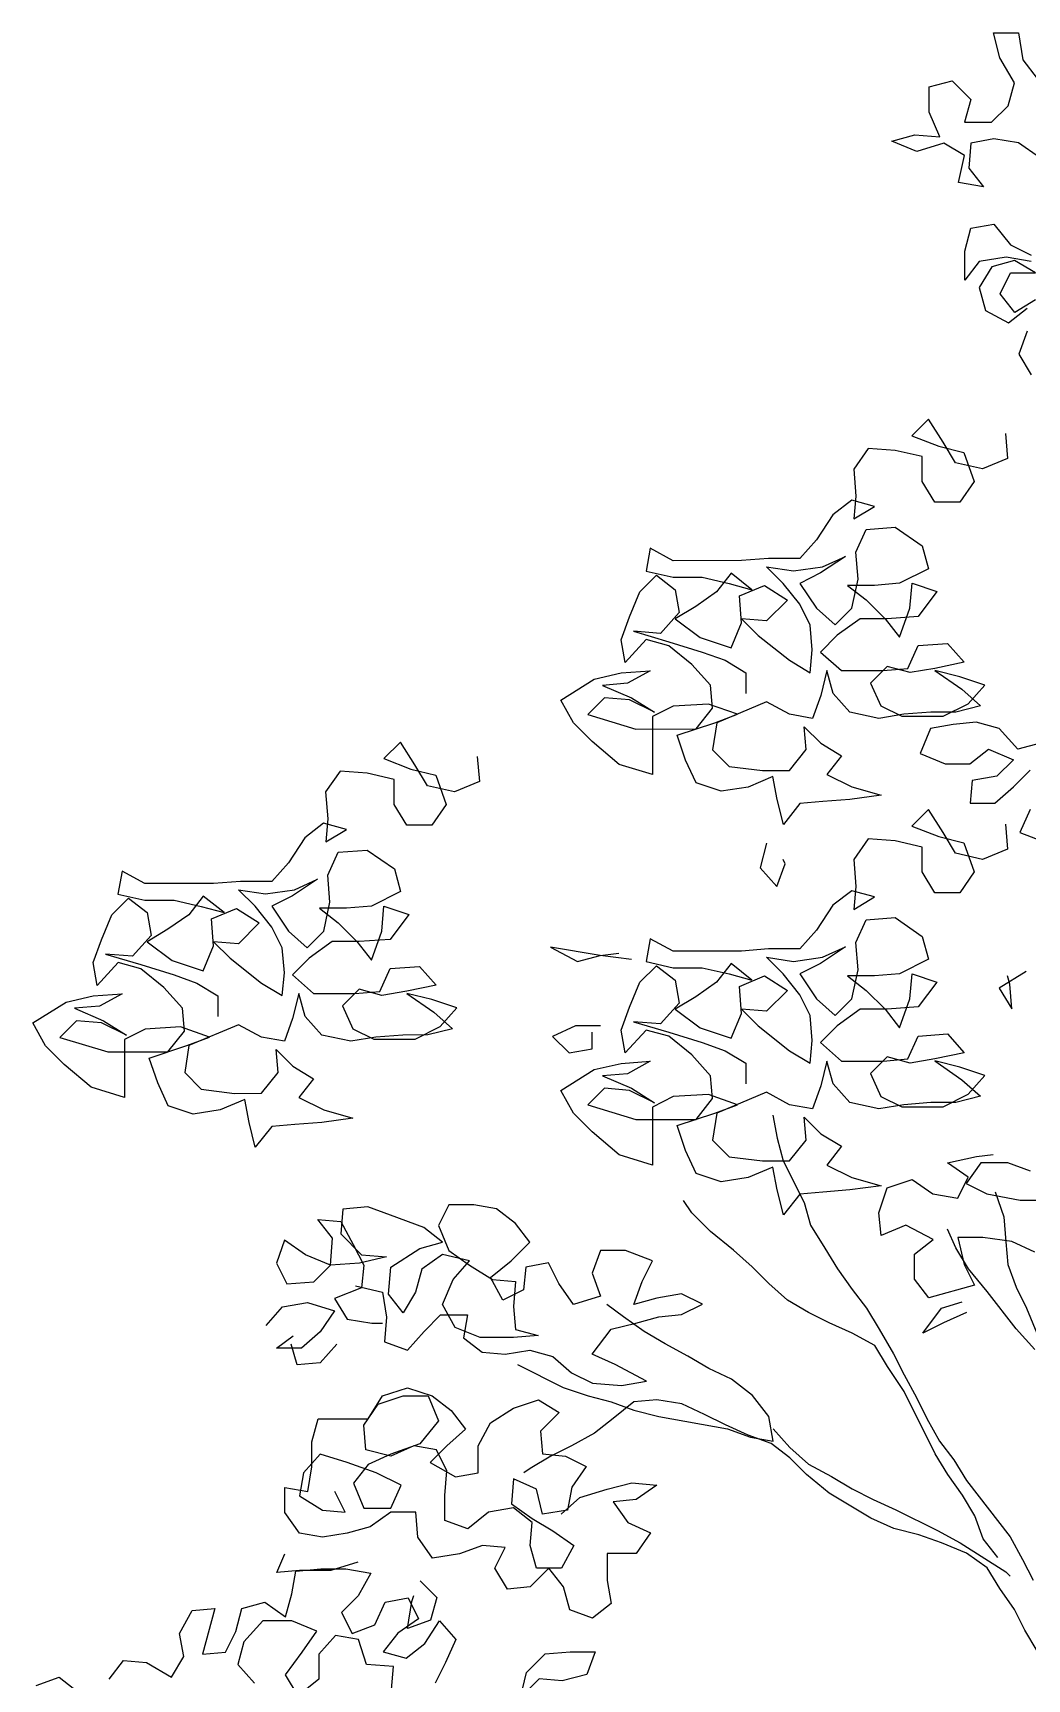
# Model space of a CAD drawing. Header units: millimetres. Extents: x 454 to 24074, y 929 to 15016.
# Drawn here: x 4052 to 4535, y 3002 to 3801 of the extents above; entities that cross this region are included whole.
import ezdxf

# ---------------------------------------------------------------- set-up
doc = ezdxf.new("R2010")
doc.units = ezdxf.units.MM
doc.layers.add('cadblocksdwg.com', color=255, linetype='Continuous')

# ---------------------------------------------------------------- blocks, each defined once
blk = doc.blocks.new('Trees side 016_cad-block.com')
at = {"color": 0}
for points in [[(-296.3, 5387.3), (-320, 5391.2), (-345.7, 5387.2), (-359.6, 5369.4), (-359.6, 5397.1), (-353.7, 5418.9), (-331.9, 5422.8), (-316.1, 5403.1), (-296.3, 5393.2)], [(-288.5, 5486.1), (-308.3, 5500), (-332, 5503.9), (-353.7, 5499.9), (-355.7, 5476.2), (-341.8, 5458.4), (-365.6, 5462.4), (-359.7, 5488.1), (-379.4, 5499.9), (-405.1, 5492), (-428.9, 5501.8), (-407.1, 5507.8), (-383.4, 5505.8), (-393.3, 5529.5), (-393.3, 5553.3), (-371.6, 5559.2), (-353.8, 5541.4), (-359.7, 5519.7), (-334, 5519.7), (-318.2, 5535.5), (-312.3, 5557.3), (-326.1, 5581), (-332.1, 5604.7), (-308.4, 5604.7), (-304.4, 5579.1), (-290.5, 5561.3)], [(-292.3, 5350.6), (-312, 5338.7), (-325.9, 5356.5), (-316, 5376.3), (-292.3, 5376.3), (-312.1, 5388.2), (-333.8, 5382.2), (-345.7, 5362.4), (-339.7, 5340.7), (-317.9, 5328.8), (-300.2, 5342.7)], [(-300.1, 5320.9), (-308, 5299.2), (-296.2, 5279.4)], [(-320.9, 5223.4), (-318.9, 5199.7), (-342.6, 5189.8), (-368.3, 5195.7), (-380.2, 5215.4), (-394.1, 5237.2), (-409.9, 5221.3), (-384.2, 5211.5), (-360.4, 5205.6), (-350.5, 5177.9), (-364.3, 5158.1), (-388.1, 5158.1), (-399.9, 5177.8), (-400, 5201.6), (-425.7, 5207.5), (-451.4, 5209.4), (-465.2, 5189.7), (-463.2, 5164), (-465.2, 5142.2), (-445.4, 5154.1), (-467.1, 5160), (-484.9, 5146.1), (-500.7, 5122.4), (-516.5, 5104.6), (-546.2, 5104.6), (-571.9, 5102.6), (-637.1, 5102.5), (-658.9, 5114.3), (-662.8, 5092.6), (-637.1, 5086.7), (-609.4, 5086.7), (-583.7, 5080.8), (-562, 5074.9), (-581.7, 5090.7), (-595.6, 5072.9), (-615.3, 5059), (-635.1, 5047.2), (-611.3, 5029.4), (-581.7, 5019.5), (-571.8, 5043.3), (-573.8, 5069), (-550.1, 5078.9), (-528.3, 5065), (-548.1, 5045.3), (-571.8, 5047.2), (-556, 5031.4), (-526.3, 5007.7), (-506.5, 4995.9), (-504.6, 5017.6), (-506.6, 5041.3), (-516.5, 5061.1), (-532.3, 5080.9), (-548.1, 5096.7), (-522.4, 5092.7), (-494.8, 5096.7), (-473, 5106.6), (-496.7, 5090.8), (-516.5, 5080.9), (-500.7, 5057.2), (-482.9, 5041.4), (-467.1, 5057.2), (-461.1, 5084.9), (-463.1, 5110.6), (-453.3, 5132.3), (-425.6, 5134.3), (-399.9, 5116.6), (-393.9, 5094.8), (-421.6, 5081), (-445.3, 5079), (-471, 5078.9), (-453.2, 5065.1), (-435.4, 5047.3), (-421.6, 5029.6), (-411.7, 5057.2), (-409.7, 5081), (-386, 5073.1), (-403.8, 5049.3), (-433.4, 5047.3), (-459.1, 5047.3), (-480.9, 5031.5), (-496.7, 5015.6), (-476.9, 4997.9), (-437.3, 4997.9), (-413.6, 4999.9), (-403.8, 5021.7), (-376.1, 5023.7), (-360.2, 5005.9), (-387.9, 4999.9), (-411.6, 4996), (-433.4, 5001.9), (-449.2, 4986), (-439.3, 4964.3), (-419.5, 4954.4), (-380, 4954.5), (-356.3, 4966.4), (-340.5, 4984.2), (-364.2, 4992), (-387.9, 4998), (-362.2, 4980.2), (-344.4, 4964.4), (-368.1, 4958.4), (-391.8, 4958.4), (-417.5, 4956.4), (-441.3, 4952.4), (-468.9, 4958.3), (-484.8, 4976.1), (-490.7, 4997.9), (-496.6, 4974.1), (-504.5, 4952.4), (-526.3, 4956.3), (-548, 4968.2), (-595.5, 4948.3), (-599.4, 4922.6), (-583.6, 4906.8), (-551.9, 4902.9), (-526.2, 4902.9), (-510.4, 4922.7), (-512.4, 4944.5), (-496.6, 4928.7), (-476.8, 4916.8), (-490.6, 4899), (-466.9, 4887.2), (-439.2, 4879.3), (-468.9, 4875.3), (-494.6, 4873.3), (-516.3, 4871.3), (-532.1, 4851.5), (-538.1, 4875.2), (-542, 4897), (-565.7, 4887.1), (-591.4, 4883.1), (-615.2, 4891), (-625.1, 4912.7), (-633, 4936.4), (-597.4, 4948.3), (-575.7, 4956.3), (-603.4, 4966.1), (-637, 4964.1), (-656.7, 4954.2), (-656.7, 4898.9), (-688.3, 4908.7), (-714.1, 4930.4), (-731.9, 4948.2), (-743.8, 4969.9), (-712.1, 4989.7), (-686.4, 4995.7), (-658.8, 4997.7), (-680.5, 4985.8), (-704.2, 4983.8), (-676.5, 4972), (-654.8, 4958.2), (-678.5, 4970), (-702.2, 4972), (-718, 4956.1), (-672.6, 4942.3), (-615.2, 4942.4), (-599.4, 4962.2), (-601.4, 4983.9), (-619.2, 5003.7), (-641, 5021.4), (-662.7, 5027.4), (-682.5, 5005.6), (-686.5, 5027.3), (-678.6, 5049.1), (-668.7, 5072.8), (-652.9, 5088.7), (-635.1, 5074.8), (-631.1, 5053.1), (-648.9, 5033.3), (-674.6, 5035.3), (-641, 5025.4), (-609.4, 5015.5), (-587.6, 5007.7), (-567.8, 4995.8), (-567.8, 4976)], [(-287.4, 4929), (-309.1, 4923), (-326.9, 4942.8), (-348.7, 4948.7), (-370.4, 4946.7), (-392.2, 4942.7), (-402, 4919), (-378.3, 4909.1), (-354.6, 4909.1), (-336.8, 4923), (-313.1, 4913.1), (-328.9, 4897.3), (-352.6, 4893.3), (-354.5, 4871.6), (-330.8, 4871.6), (-313, 4887.4), (-297.2, 4903.2)], [(-297.2, 4865.7), (-307.1, 4843.9), (-281.4, 4834.1)], [(-823.3, 4916.1), (-821.3, 4892.4), (-845, 4882.5), (-870.7, 4888.4), (-882.6, 4908.2), (-896.4, 4929.9), (-912.2, 4914.1), (-886.5, 4904.2), (-862.8, 4898.3), (-852.9, 4870.6), (-866.7, 4850.8), (-890.4, 4850.8), (-902.3, 4870.6), (-902.3, 4894.3), (-928, 4900.2), (-953.7, 4902.2), (-967.6, 4882.4), (-965.6, 4856.7), (-967.5, 4834.9), (-947.8, 4846.8), (-969.5, 4852.7), (-987.3, 4838.9), (-1003.1, 4815.1), (-1018.9, 4797.3), (-1048.5, 4797.3), (-1074.2, 4795.3), (-1139.5, 4795.2), (-1161.2, 4807.1), (-1165.2, 4785.3), (-1139.5, 4779.4), (-1111.8, 4779.4), (-1086.1, 4773.5), (-1064.3, 4767.6), (-1084.1, 4783.4), (-1097.9, 4765.6), (-1117.7, 4751.8), (-1137.4, 4739.9), (-1113.7, 4722.1), (-1084, 4712.3), (-1074.2, 4736), (-1076.2, 4761.7), (-1052.5, 4771.6), (-1030.7, 4757.8), (-1050.5, 4738), (-1074.2, 4739.9), (-1058.4, 4724.1), (-1028.7, 4700.4), (-1008.9, 4688.6), (-1006.9, 4710.3), (-1008.9, 4734.1), (-1018.8, 4753.8), (-1034.7, 4773.6), (-1050.5, 4789.4), (-1024.8, 4785.5), (-997.1, 4789.4), (-975.4, 4799.3), (-999.1, 4783.5), (-1018.9, 4773.6), (-1003, 4749.9), (-985.2, 4734.1), (-969.4, 4749.9), (-963.5, 4777.6), (-965.5, 4803.3), (-955.6, 4825.1), (-928, 4827.1), (-902.2, 4809.3), (-896.3, 4787.6), (-924, 4773.7), (-947.7, 4771.7), (-973.4, 4771.7), (-955.6, 4757.8), (-937.8, 4740.1), (-923.9, 4722.3), (-914.1, 4750), (-912.1, 4773.7), (-888.4, 4765.8), (-906.1, 4742.1), (-935.8, 4740.1), (-961.5, 4740), (-983.2, 4724.2), (-999, 4708.4), (-979.2, 4690.6), (-939.7, 4690.6), (-916, 4692.6), (-906.1, 4714.4), (-878.4, 4716.4), (-862.6, 4698.6), (-890.3, 4692.7), (-914, 4688.7), (-935.8, 4694.6), (-951.6, 4678.8), (-941.6, 4657), (-921.9, 4647.2), (-882.3, 4647.2), (-858.6, 4659.1), (-842.8, 4676.9), (-866.5, 4684.8), (-890.3, 4690.7), (-864.6, 4672.9), (-846.8, 4657.1), (-870.5, 4651.2), (-894.2, 4651.1), (-919.9, 4649.1), (-943.6, 4645.2), (-971.3, 4651.1), (-987.1, 4668.8), (-993.1, 4690.6), (-999, 4666.9), (-1006.9, 4645.1), (-1028.6, 4649), (-1050.4, 4660.9), (-1097.8, 4641.1), (-1101.7, 4615.4), (-1085.9, 4599.6), (-1054.3, 4595.6), (-1028.6, 4595.7), (-1012.8, 4615.4), (-1014.8, 4637.2), (-998.9, 4621.4), (-979.2, 4609.5), (-993, 4591.7), (-969.3, 4579.9), (-941.6, 4572), (-971.2, 4568), (-996.9, 4566), (-1018.7, 4564), (-1034.5, 4544.3), (-1040.4, 4568), (-1044.4, 4589.7), (-1068.1, 4579.8), (-1093.8, 4575.8), (-1117.5, 4583.7), (-1127.4, 4605.5), (-1135.4, 4629.2), (-1099.8, 4641.1), (-1078.1, 4649), (-1105.7, 4658.9), (-1139.3, 4656.8), (-1159.1, 4646.9), (-1159.1, 4591.6), (-1190.7, 4601.4), (-1216.4, 4623.2), (-1234.2, 4640.9), (-1246.1, 4662.7), (-1214.5, 4682.5), (-1188.8, 4688.4), (-1161.1, 4690.4), (-1182.9, 4678.6), (-1206.6, 4676.6), (-1178.9, 4664.7), (-1157.1, 4650.9), (-1180.9, 4662.7), (-1204.6, 4664.7), (-1220.4, 4648.9), (-1174.9, 4635.1), (-1117.6, 4635.1), (-1101.8, 4654.9), (-1103.8, 4676.6), (-1121.6, 4696.4), (-1143.4, 4714.2), (-1165.1, 4720.1), (-1184.9, 4698.3), (-1188.8, 4720.1), (-1180.9, 4741.8), (-1171.1, 4765.6), (-1155.3, 4781.4), (-1137.5, 4767.6), (-1133.5, 4745.8), (-1151.3, 4726), (-1177, 4728), (-1143.4, 4718.1), (-1111.7, 4708.3), (-1090, 4700.4), (-1070.2, 4688.5), (-1070.2, 4668.8)], [(-320.9, 4851.8), (-318.9, 4828.1), (-342.6, 4818.2), (-368.3, 4824.1), (-380.2, 4843.9), (-394.1, 4865.6), (-409.9, 4849.8), (-384.2, 4839.9), (-360.4, 4834), (-350.5, 4806.3), (-364.3, 4786.5), (-388.1, 4786.5), (-399.9, 4806.3), (-400, 4830), (-425.7, 4835.9), (-451.4, 4837.9), (-465.2, 4818.1), (-463.2, 4792.4), (-465.2, 4770.6), (-445.4, 4782.5), (-467.1, 4788.4), (-484.9, 4774.6), (-500.7, 4750.8), (-516.5, 4733), (-546.2, 4733), (-571.9, 4731), (-637.1, 4730.9), (-658.9, 4742.8), (-662.8, 4721), (-637.1, 4715.1), (-609.4, 4715.1), (-583.7, 4709.2), (-562, 4703.3), (-581.7, 4719.1), (-595.6, 4701.3), (-615.3, 4687.5), (-635.1, 4675.6), (-611.3, 4657.8), (-581.7, 4648), (-571.8, 4671.7), (-573.8, 4697.4), (-550.1, 4707.3), (-528.3, 4693.5), (-548.1, 4673.7), (-571.8, 4675.6), (-556, 4659.8), (-526.3, 4636.1), (-506.5, 4624.3), (-504.6, 4646), (-506.6, 4669.8), (-516.5, 4689.5), (-532.3, 4709.3), (-548.1, 4725.1), (-522.4, 4721.2), (-494.8, 4725.1), (-473, 4735), (-496.7, 4719.2), (-516.5, 4709.3), (-500.7, 4685.6), (-482.9, 4669.8), (-467.1, 4685.6), (-461.1, 4713.3), (-463.1, 4739), (-453.3, 4760.8), (-425.6, 4762.8), (-399.9, 4745), (-393.9, 4723.3), (-421.6, 4709.4), (-445.3, 4707.4), (-471, 4707.4), (-453.2, 4693.5), (-435.4, 4675.8), (-421.6, 4658), (-411.7, 4685.7), (-409.7, 4709.4), (-386, 4701.5), (-403.8, 4677.8), (-433.4, 4675.8), (-459.1, 4675.7), (-480.9, 4659.9), (-496.7, 4644.1), (-476.9, 4626.3), (-437.3, 4626.3), (-413.6, 4628.3), (-403.8, 4650.1), (-376.1, 4652.1), (-360.2, 4634.3), (-387.9, 4628.4), (-411.6, 4624.4), (-433.4, 4630.3), (-449.2, 4614.5), (-439.3, 4592.7), (-419.5, 4582.9), (-380, 4582.9), (-356.3, 4594.8), (-340.5, 4612.6), (-364.2, 4620.5), (-387.9, 4626.4), (-362.2, 4608.6), (-344.4, 4592.8), (-368.1, 4586.9), (-391.8, 4586.8), (-417.5, 4584.8), (-441.3, 4580.9), (-468.9, 4586.8), (-484.8, 4604.6), (-490.7, 4626.3), (-496.6, 4602.6), (-504.5, 4580.8), (-526.3, 4584.7), (-548, 4596.6), (-595.5, 4576.8), (-599.4, 4551.1), (-583.6, 4535.3), (-551.9, 4531.3), (-526.2, 4531.4), (-510.4, 4551.1), (-512.4, 4572.9), (-496.6, 4557.1), (-476.8, 4545.2), (-490.6, 4527.4), (-466.9, 4515.6), (-439.2, 4507.7), (-468.9, 4503.7), (-494.6, 4501.7), (-516.3, 4499.7), (-532.1, 4480), (-538.1, 4503.7), (-542, 4525.4), (-565.7, 4515.5), (-591.4, 4511.5), (-615.2, 4519.4), (-625.1, 4541.2), (-633, 4564.9), (-597.4, 4576.8), (-575.7, 4584.7), (-603.4, 4594.6), (-637, 4592.5), (-656.7, 4582.6), (-656.7, 4527.3), (-688.3, 4537.1), (-714.1, 4558.9), (-731.9, 4576.6), (-743.8, 4598.4), (-712.1, 4618.2), (-686.4, 4624.1), (-658.8, 4626.1), (-680.5, 4614.3), (-704.2, 4612.3), (-676.5, 4600.4), (-654.8, 4586.6), (-678.5, 4598.4), (-702.2, 4600.4), (-718, 4584.6), (-672.6, 4570.8), (-615.2, 4570.8), (-599.4, 4590.6), (-601.4, 4612.4), (-619.2, 4632.1), (-641, 4649.9), (-662.7, 4655.8), (-682.5, 4634), (-686.5, 4655.8), (-678.6, 4677.5), (-668.7, 4701.3), (-652.9, 4717.1), (-635.1, 4703.3), (-631.1, 4681.5), (-648.9, 4661.7), (-674.6, 4663.7), (-641, 4653.8), (-609.4, 4644), (-587.6, 4636.1), (-567.8, 4624.2), (-567.8, 4604.5)], [(-548.2, 4833.8), (-554.2, 4810.1), (-538.3, 4792.3), (-530.4, 4814.1), (-532.4, 4818)], [(-676.6, 4723), (-706.3, 4726.9), (-753.8, 4734.8), (-728, 4721), (-706.3, 4726.9), (-688.5, 4728.9)], [(-301, 4711.5), (-326.7, 4695.6), (-314.8, 4675.9), (-316.8, 4699.6), (-318.8, 4707.5)], [(-706.2, 4659.7), (-730, 4659.7), (-751.7, 4649.8), (-735.9, 4634), (-714.1, 4637.9), (-714.1, 4653.8)], [(-542.1, 4574.8), (-538.1, 4553.1), (-532.2, 4531.4), (-512.3, 4491.8), (-506.4, 4470.1), (-492.5, 4448.4), (-480.7, 4428.6), (-466.8, 4408.8), (-452.9, 4391.1), (-441.1, 4371.3), (-427.2, 4347.6), (-417.3, 4327.8), (-405.4, 4306.1), (-395.5, 4286.3), (-383.6, 4264.6), (-369.8, 4246.8), (-357.9, 4227.1), (-316.3, 4173.7), (-304.5, 4152), (-294.5, 4132.2)], [(-292.8, 4351.7), (-310.6, 4371.4), (-338.3, 4407), (-356.1, 4428.7), (-368, 4448.5), (-375.9, 4466.3)], [(-296.9, 4521.7), (-318.6, 4529.6), (-344.3, 4529.6), (-358.2, 4509.8), (-338.4, 4499.9), (-306.7, 4494), (-283, 4494)], [(-292.9, 4444.6), (-314.6, 4454.5), (-342.3, 4458.4), (-366, 4458.4), (-360.1, 4432.7), (-350.2, 4412.9), (-393.6, 4401), (-407.5, 4418.8), (-407.5, 4442.5), (-389.7, 4456.4), (-415.5, 4470.2), (-439.2, 4460.3), (-441.2, 4482), (-433.3, 4505.7), (-409.6, 4513.7), (-389.8, 4499.9), (-366.1, 4495.9), (-356.2, 4515.7), (-376, 4529.5), (-348.3, 4535.5), (-332.5, 4537.5)], [(-330.5, 4501.9), (-322.5, 4478.2), (-320.5, 4454.4), (-318.5, 4432.7), (-310.6, 4411), (-300.7, 4391.2), (-290.8, 4367.5), (-278.9, 4324), (-274.9, 4302.3), (-271, 4278.5), (-265, 4254.8), (-257.1, 4229.1), (-255.1, 4219.2)], [(-939.3, 4412.4), (-913.6, 4406.5), (-909.6, 4382.7), (-911.6, 4359), (-889.8, 4351.1), (-874, 4368.9), (-858.2, 4384.8), (-832.5, 4384.8), (-836.5, 4363), (-818.6, 4349.2), (-796.9, 4347.3), (-773.2, 4351.2), (-751.4, 4345.3), (-733.6, 4329.5), (-713.8, 4319.7), (-686.2, 4317.7), (-662.4, 4321.7), (-692.1, 4337.5), (-713.9, 4347.3), (-696.1, 4371.1), (-672.4, 4377), (-650.6, 4383), (-628.9, 4385), (-609.1, 4394.9), (-628.9, 4404.7), (-652.6, 4400.8), (-674.4, 4394.8), (-666.5, 4416.6), (-656.6, 4436.3), (-682.3, 4446.2), (-706, 4446.2), (-713.9, 4424.4), (-706, 4402.7), (-731.7, 4394.8), (-745.6, 4414.5), (-755.5, 4434.3), (-777.2, 4430.3), (-779.2, 4408.6), (-798.9, 4398.7), (-810.8, 4420.4), (-791, 4436.2), (-773.3, 4454), (-787.1, 4471.8), (-804.9, 4485.6), (-826.7, 4489.6), (-850.4, 4489.6), (-860.3, 4469.8), (-850.4, 4446.1), (-830.6, 4432.2), (-808.8, 4418.4), (-787.1, 4416.5), (-789, 4392.7), (-787, 4371), (-765.3, 4365.1), (-789, 4363.1), (-820.6, 4363.1), (-844.4, 4372.9), (-856.3, 4394.6), (-846.4, 4418.4), (-830.6, 4436.2), (-856.3, 4442.1), (-876.1, 4428.2), (-882, 4406.5), (-893.8, 4386.7), (-907.7, 4404.5), (-905.7, 4430.2), (-878, 4448), (-856.3, 4454), (-874.1, 4467.8), (-905.8, 4479.6), (-927.5, 4487.5), (-951.2, 4485.5), (-953.2, 4461.8), (-933.4, 4442), (-909.7, 4440.1), (-935.4, 4434.1), (-963, 4432.1), (-986.8, 4442), (-1006.6, 4455.8), (-1014.4, 4434), (-1004.5, 4414.3), (-978.8, 4416.3), (-963, 4432.1), (-961.1, 4457.8), (-974.9, 4475.6), (-953.2, 4473.6), (-941.3, 4451.9), (-931.4, 4432.1), (-933.4, 4410.4), (-959.1, 4400.5), (-947.2, 4380.7), (-923.5, 4376.8), (-913.6, 4376.8)], [(-328.2, 4153.9), (-342, 4171.7), (-350, 4193.5), (-361.8, 4213.2), (-375.7, 4233), (-387.6, 4252.7), (-417.3, 4312), (-433.1, 4335.7), (-445, 4355.5), (-466.8, 4367.3), (-488.5, 4377.2), (-508.3, 4387.1), (-528.1, 4398.9), (-545.9, 4414.7), (-561.7, 4430.5), (-579.5, 4446.3), (-601.3, 4464.1), (-619.1, 4481.9), (-627, 4493.7)], [(-1024.3, 4374.7), (-1008.5, 4392.5), (-984.8, 4396.5), (-959.1, 4388.6), (-972.9, 4368.8), (-990.6, 4353), (-1014.4, 4353), (-998.6, 4364.9)], [(-785, 4337.4), (-741.5, 4315.7), (-717.8, 4307.8), (-696, 4301.9), (-674.3, 4294), (-650.5, 4288.1), (-585.3, 4276.3), (-563.5, 4268.4), (-541.8, 4264.5), (-545.8, 4288.2), (-561.6, 4307.9), (-581.4, 4323.7), (-603.1, 4333.6), (-622.9, 4345.4), (-644.7, 4357.3), (-664.5, 4369.1), (-684.2, 4382.9), (-700.1, 4394.8)], [(-358, 4387.2), (-379.8, 4377.3), (-399.5, 4367.4), (-381.8, 4391.1), (-362, 4397.1)], [(-957, 4357), (-972.8, 4339.2), (-994.6, 4337.2), (-1000.5, 4357)], [(-743.4, 4195.1), (-725.6, 4210.9), (-699.9, 4218.8), (-676.2, 4224.8), (-652.5, 4222.8), (-672.2, 4209), (-694, 4207), (-680.1, 4187.2), (-658.4, 4177.4), (-672.2, 4157.6), (-699.9, 4157.6), (-699.8, 4131.9), (-695.9, 4110.1), (-713.6, 4096.3), (-735.4, 4104.1), (-741.3, 4125.9), (-755.2, 4143.7), (-773, 4125.9), (-794.7, 4123.9), (-806.6, 4143.6), (-796.7, 4163.4), (-818.5, 4165.4), (-840.2, 4157.4), (-865.9, 4153.4), (-879.8, 4173.2), (-881.8, 4196.9), (-905.5, 4196.9), (-925.3, 4183), (-947, 4177.1), (-970.7, 4173.1), (-992.5, 4177.1), (-1006.3, 4196.8), (-1006.3, 4220.5), (-984.6, 4216.6), (-980.7, 4240.3), (-980.7, 4264.1), (-974.8, 4285.8), (-927.3, 4285.9), (-913.5, 4307.6), (-889.8, 4315.5), (-866.1, 4307.7), (-848.3, 4293.8), (-834.4, 4276.1), (-852.2, 4260.2), (-868, 4244.4), (-844.2, 4230.6), (-822.5, 4234.5), (-822.5, 4260.2), (-810.7, 4282), (-788.9, 4295.9), (-765.2, 4303.8), (-745.4, 4291.9), (-763.2, 4274.1), (-761.2, 4252.4), (-739.5, 4250.4), (-719.7, 4240.6), (-733.5, 4220.8), (-737.5, 4199), (-761.2, 4195.1), (-767.1, 4218.8), (-788.9, 4228.6), (-790.8, 4204.9), (-771.1, 4191.1), (-751.3, 4179.3), (-731.5, 4165.4), (-743.3, 4143.7), (-767.1, 4143.7), (-773, 4165.4), (-771.1, 4187.1), (-788.9, 4201), (-812.6, 4197), (-832.3, 4181.2), (-854.1, 4189), (-854.1, 4212.8), (-852.2, 4236.5), (-862.1, 4256.3), (-883.8, 4260.2), (-905.5, 4250.3), (-929.3, 4256.2), (-931.3, 4279.9), (-917.5, 4299.7), (-893.7, 4307.6), (-870, 4307.6), (-860.1, 4283.9), (-877.9, 4262.2), (-905.5, 4252.3), (-927.3, 4242.4), (-941.1, 4224.6), (-931.2, 4200.8), (-905.5, 4200.9), (-895.6, 4222.6), (-919.4, 4234.5), (-947.1, 4244.3), (-972.8, 4252.2), (-988.6, 4234.4), (-992.5, 4212.6), (-970.7, 4198.8), (-949, 4196.9), (-958.9, 4216.6)], [(-290.5, 4065), (-302.4, 4084.8), (-312.3, 4104.5), (-326.2, 4124.3), (-338.1, 4144), (-357.8, 4157.9), (-381.6, 4167.7), (-403.3, 4175.6), (-427.1, 4181.5), (-448.8, 4191.4), (-488.4, 4215.1), (-510.1, 4232.9), (-526, 4248.7), (-543.8, 4262.5), (-565.5, 4270.4), (-587.3, 4280.2), (-607.1, 4290.1), (-628.8, 4300), (-652.5, 4303.9), (-674.3, 4301.9), (-694, 4286.1), (-711.8, 4272.2), (-733.6, 4260.3), (-753.3, 4250.4), (-773.1, 4238.5), (-779, 4234.6)], [(-541.8, 4276.3), (-526, 4258.5), (-508.2, 4242.7), (-486.4, 4230.9), (-466.6, 4219.1), (-446.8, 4209.2), (-425.1, 4199.3), (-385.5, 4179.6), (-363.8, 4167.7), (-320.3, 4140.1), (-316.3, 4136.2)], [(-937.1, 4149.4), (-962.8, 4141.5), (-992.4, 4141.5), (-1014.2, 4139.5), (-1006.3, 4157.3)], [(-1242.9, 4032), (-1221.2, 4040), (-1203.4, 4026.1)], [(-1173.7, 4038), (-1159.9, 4055.8), (-1138.2, 4053.9), (-1114.4, 4040.1), (-1102.6, 4059.8), (-1106.5, 4081.6), (-1094.7, 4103.3), (-1073, 4105.3), (-1084.8, 4061.8), (-1063, 4063.8), (-1053.2, 4083.6), (-1047.3, 4105.4), (-1025.5, 4111.3), (-1005.7, 4097.5), (-999.8, 4119.2), (-995.9, 4141), (-972.2, 4143), (-948.4, 4143), (-924.7, 4139.1), (-936.6, 4117.3), (-952.4, 4101.5), (-942.5, 4081.7), (-920.7, 4089.7), (-910.9, 4111.4), (-889.1, 4115.4), (-879.2, 4095.6), (-899, 4081.8), (-912.8, 4064), (-891, 4058), (-873.3, 4071.9), (-859.4, 4093.7), (-843.6, 4075.9), (-853.5, 4054.1), (-863.3, 4034.4)], [(-782.3, 4020.6), (-776.4, 4044.3), (-758.6, 4062.1), (-734.9, 4064.1), (-711.1, 4064.1), (-719, 4042.4), (-742.7, 4036.4), (-764.5, 4038.4), (-780.3, 4022.6)], [(-904.8, 4028.4), (-902.9, 4050.1), (-928.6, 4052.1), (-936.5, 4075.8), (-958.3, 4079.7), (-974.1, 4061.9), (-974, 4038.2), (-993.8, 4022.4), (-1005.7, 4042.1), (-989.9, 4063.9), (-976.1, 4083.7), (-999.8, 4093.5), (-1027.5, 4093.5), (-1045.3, 4073.7), (-1051.2, 4052), (-1035.3, 4034.2)], [(-877.8, 4131.7), (-861.9, 4115.9), (-867.8, 4094.1), (-889.6, 4086.2), (-885.6, 4111.9), (-883.7, 4117.8)]]:
    blk.add_lwpolyline(points, dxfattribs=at)

msp = doc.modelspace()

# ---------------------------------------------------------------- block references
at = {"layer": 'cadblocksdwg.com', "xscale": 0.5103099452236204, "yscale": 0.5103099452236204, "zscale": 0.5103099452236204}
msp.add_blockref('Trees side 016_cad-block.com', (4688.03, 940.94), dxfattribs=at)

doc.saveas('drawing.dxf')
